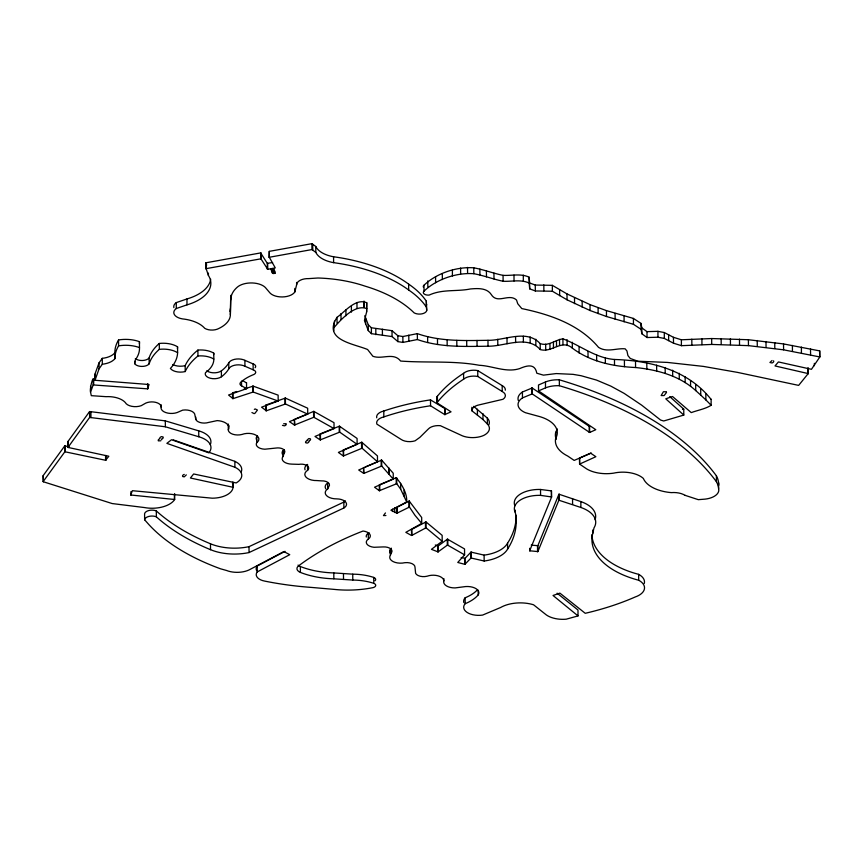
<?xml version="1.0" encoding="UTF-8"?>
<svg xmlns="http://www.w3.org/2000/svg" width="863" height="863" viewBox="0 0 863 863"><rect width="100%" height="100%" fill="white"/><g stroke="black" fill="none" stroke-linecap="round" stroke-linejoin="round"><path stroke-width="1.29" d="M69.04 446.678L64.693 445.955L43.15 475.642L43.333 481.759L112.158 503.55L144.283 507.53A23.668 12.826 -0.4 0 0 174.671 499.494L174.639 493.593M43.15 475.642L43.333 481.759M210.68 279.202A44.682 24.207 -0.4 0 1 186.947 298.954L176.268 302.611L176.311 308.512A12.33 6.677 -0.4 0 0 182.395 318.889A31.51 17.066 -0.4 0 1 204.747 328.318A9.569 5.189 -0.4 0 0 218.954 328.415A33.603 18.199 -0.4 0 0 230.367 314.682L230.615 300.777M230.367 314.682L230.863 295.286M366.721 302.697L366.635 311.931L364.445 320.486L368.285 330.605L371.414 333.679L392.061 336.57L397.886 341.608L402.902 342.417L417.39 339.537C440.065 347.519 464.37 346.516 488.016 346.225C504.909 346.462 526.808 334.736 540.238 349.537C551.576 353.258 561.737 338.728 572.352 348.134C590.324 361.791 613.431 366.527 635.567 367.519C657.11 369.774 679.375 375.578 695.718 390.583C700.961 395.33 706.463 400.216 711.123 405.308C705.071 409.051 697.854 410.152 691.252 412.611L672.514 396.505L665.761 398.814L683.798 415.071L663.733 420.982L660.616 420.065L641.77 405.232L624.143 393.377L610.875 386.139L596.495 380.076L581.09 375.718L573.032 374.348L556.236 373.571L543.442 375.146L536.797 373.215C534.963 362.967 526.635 365.621 519.645 368.598C506.193 372.935 492.762 365.88 479.17 365.265C453.151 360.464 426.754 363.032 400.626 361.047C393.528 351.942 382.082 359.763 372.881 356.268L367.595 349.504C353.366 343.593 322.449 340 337.012 317.336C345.319 311.435 355.61 298.005 366.721 302.697L366.635 311.931M176.311 308.512L186.991 304.855A44.682 24.207 -0.4 0 0 208.415 275.459L206.128 268.652L260.939 258.814L267.735 269.321L275.265 267.897L269.31 257.26L311.942 249.569L315.815 252.384A27.314 14.8 -0.4 0 0 333.614 262.654A135.664 73.495 -0.4 0 1 408.674 290A112.859 61.144 -0.4 0 1 426.376 307.088L426.743 310.378A7.271 3.937 -0.4 0 1 421.878 313.862A7.271 3.937 -0.4 0 1 414.089 312.827A125.858 68.177 -0.4 0 0 364.952 286.106A99.493 53.894 -0.4 0 0 317.929 278.005L308.825 278.609A11.316 6.127 -0.4 0 0 296.624 284.79L294.833 291.964A13.506 7.314 -0.4 0 1 282.255 296.948A13.506 7.314 -0.4 0 1 269.418 292.287L266.3 288.63A16.203 8.77 -0.4 0 0 252.503 282.967A16.203 8.77 -0.4 0 0 237.055 287.379A42.211 22.87 -0.4 0 0 230.896 300M244.121 389.019L253.139 386.128L278.134 395.146L278.177 401.047L253.183 392.029L232.999 398.63L228.555 395.017L246.689 388.652L241.554 385.847A5.383 2.913 -0.4 0 1 240.637 382.395L243.927 379.709A47.648 25.814 -0.4 0 1 254.046 374.413A5.394 2.923 -0.4 0 0 253.172 369.806L244.93 366.236A9.773 5.297 -0.4 0 0 228.803 368.814A52.826 28.619 -0.4 0 1 221.424 376.786A9.04 4.898 -0.4 0 1 210.259 378.242A9.04 4.898 -0.4 0 1 205.523 372.611A40.507 21.942 -0.4 0 0 213.819 359.062L213.776 353.161A17.389 9.417 -0.4 0 0 197.907 350.087L197.951 355.988A88.458 47.918 -0.4 0 0 185.211 371.554A10.917 5.912 -0.4 0 1 170.399 368.447A67.314 36.462 -0.4 0 0 177.605 352.697L177.562 346.807A19.04 10.313 -0.4 0 0 159.299 343.463L159.331 349.353A71.672 38.824 -0.4 0 0 149.159 363.841A7.789 4.218 -0.4 0 1 141.791 366.419A7.789 4.218 -0.4 0 1 134.693 363.69L135.372 359.817A56.289 30.485 -0.4 0 0 139.493 347.595L139.45 341.694A24.412 13.225 -0.4 0 0 118.555 339.957A73.409 39.763 -0.4 0 0 114.865 352.762L114.908 358.663A17.131 9.277 -0.4 0 1 102.319 364.229L99.072 368.781L95.027 380.281L149.062 384.52L147.627 388.846L93.193 384.941L90.55 392.201L91.305 395.664L106.009 396.667A19.482 10.55 -0.4 0 1 125.286 402.503A10.485 5.685 -0.4 0 0 141.241 405.675L145.804 403.097A9.342 5.059 -0.4 0 1 155.858 402.385A9.342 5.059 -0.4 0 1 161.122 407.045A10.496 5.685 -0.4 0 0 165.815 412.579A10.496 5.685 -0.4 0 0 177.098 412.557L182.686 410.13A9.72 5.264 -0.4 0 1 194.93 415.135L195.804 419.483A8.695 4.703 -0.4 0 0 208.587 422.439L217.196 420.605A13.236 7.163 -0.4 0 1 228.296 429.893A9.547 5.167 -0.4 0 0 242.061 434.434A10.734 5.814 -0.4 0 1 255.858 435.092A10.734 5.814 -0.4 0 1 256.818 442.579A9.213 4.984 -0.4 0 0 264.865 449.213L276.214 448.026A6.904 3.732 -0.4 0 1 283.183 449.202A6.904 3.732 -0.4 0 1 284.218 453.129L283.064 456.451A10.097 5.469 -0.4 0 0 291.964 464.132L298.878 464.359A7.54 4.088 -0.4 0 1 307.077 465.686A7.54 4.088 -0.4 0 1 307.595 470.324A11.499 6.224 -0.4 0 0 305.977 477.12A11.499 6.224 -0.4 0 0 316.85 480.562L321.187 480.864A7.551 4.088 -0.4 0 1 329.472 485.308L327.67 488.922A11.413 6.181 -0.4 0 0 326.419 495.491A11.413 6.181 -0.4 0 0 336.818 498.879A10.054 5.448 -0.4 0 1 345.772 502.18A10.054 5.448 -0.4 0 1 343.884 507.983L249.051 552.557A39.72 21.521 -0.4 0 1 210.529 549.688A218.932 118.598 -0.4 0 1 156.354 516.818A7.325 3.97 -0.4 0 0 148.878 516.419A7.325 3.97 -0.4 0 0 144.628 519.796L148.975 524.693A215.114 116.527 -0.4 0 0 220.637 568.836L226.494 570.465A18.101 9.806 -0.4 0 0 248.965 569.979L283.851 551.576L289.763 554.672L257.239 571.921A12.762 6.915 -0.4 0 0 264.768 581.112A215.114 116.527 -0.4 0 0 311.263 587.401L334.046 589.375A71.877 38.932 -0.4 0 0 372.169 587.8A4.617 2.503 -0.4 0 0 375.632 585.826A4.617 2.503 -0.4 0 0 373.776 583.323L373.733 577.423A41.402 22.427 -0.4 0 0 352.751 574.165L333.808 572.924A62.6 33.916 -0.4 0 1 300.356 566.516A8.803 4.768 -0.4 0 1 298.037 565.092M333.765 330.907L334.445 321.144M476.818 590.475A41.564 22.514 -0.4 0 1 465.146 597.779L465.189 603.679A15.113 8.188 -0.4 0 0 467.11 612.428A15.113 8.188 -0.4 0 0 482.611 615.082L500.583 607.52A26.839 14.542 -0.4 0 1 533.55 604.78L545.146 613.981A20.971 11.359 -0.4 0 0 566.204 619.192L578.027 615.912L553.021 595.481L559.893 593.129L585.243 613.302A209.526 113.506 -0.4 0 0 635.2 596.98A19.817 10.734 -0.4 0 0 638.696 580.249A83.84 45.415 -0.4 0 1 592.719 533.582L594.003 527.876A32.567 17.648 -0.4 0 0 580.896 507.487L580.853 501.586L558.933 494.208L537.843 545.686L537.886 551.586L529.774 550.799L529.688 548.318M711.08 399.407C688.124 370.033 650.27 360.529 614.478 359.483C595.211 358.005 580.076 345.135 562.924 338.857C555.168 339.817 548.534 346.538 540.206 343.636C526.775 328.835 504.866 340.572 487.973 340.324C464.326 340.615 440.022 341.629 417.347 333.636L402.87 336.527L397.854 335.718L392.018 330.68L371.37 327.778L368.253 324.704L364.79 315.718M205.901 268.868L206.084 262.762L260.669 252.913L267.293 263.344L267.336 269.245M90.55 392.201C89.223 388.641 94.693 369.407 93.571 384.79M94.941 380.119L94.908 374.229L99.029 362.881L102.276 358.339A17.131 9.277 -0.4 0 0 114.865 352.762M465.189 603.679A41.564 22.514 -0.4 0 0 478.199 594.92A11.758 6.365 -0.4 0 0 465.718 586.549L455.071 587.919A11.143 6.03 -0.4 0 1 443.852 580.907A10.777 5.836 -0.4 0 0 438.124 575.858A10.777 5.836 -0.4 0 0 427.163 576.193A8.296 4.488 -0.4 0 1 415.61 573.334L415.006 567.271A8.468 4.585 -0.4 0 0 404.855 562.687A10.895 5.901 -0.4 0 1 393.118 561.586A10.895 5.901 -0.4 0 1 390.378 555.308L391.371 552.881L391.327 548.156M529.709 550.68L551.63 496.959L551.533 490.907L540.529 489.472A24.552 13.301 -0.4 0 0 514.855 505.729M537.886 551.586L558.857 500.216L558.814 494.316M273.841 268.889L274.909 273.452L272.471 273.215L272.212 269.127M273.851 271.241L273.603 269.515L271.176 269.278L272.223 271.478M423.366 287.109A4.865 2.632 -0.4 0 1 423.981 285.243C436.365 273.366 456.516 266.505 473.787 267.821C483.712 269.634 493.183 273.312 503.064 275.362C511.727 275.836 520.972 273.28 529.105 277.174L529.645 282.956L535.276 285.06L552.342 285.34L567.013 293.927L590.012 304.617L606.441 310.615L633.42 318.425L640.972 323.388L641.845 327.886L646.991 331.64L657.93 331.338L664.294 332.535L673.453 337.304L681.382 339.785L711.673 338.544L748.404 339.731L783.539 343.927L819.785 350.917L819.85 356.958L811.457 369.31L778.426 361.942L775.017 365.944L808.2 373.582L808.167 367.681M366.764 308.598C355.135 304.089 341.554 318.889 334.488 327.034L333.722 325.006M43.193 481.543L64.876 451.759L105.599 460.27L108.835 456.236L68.091 447.444L68.037 441.392L89.579 411.543L165.318 420.874L198.727 430.864A22.783 12.341 -0.4 0 1 210.292 444.618M68.069 447.282L89.623 417.433L89.579 411.543M186.332 474.866L184.218 476.872L182.665 476.527A3.409 1.845 -0.4 0 1 184.261 474.413M307.152 439.99L308.878 438.523L310.432 438.857A3.409 1.845 -0.4 0 1 308.825 440.971A3.409 1.845 -0.4 0 1 307.228 443.097L305.664 442.751A3.409 1.845 -0.4 0 1 307.271 440.637M487.39 424.024A17.4 9.428 -0.4 0 1 483.733 435.427A17.411 9.428 -0.4 0 1 462.406 435.837L440.367 425.686A11.122 6.03 -0.4 0 0 428.318 429.019L419.871 437.368L415.081 440.82A10.755 5.825 -0.4 0 1 400.982 439.332L376.894 424.143A11.845 6.419 -0.4 0 1 383.83 416.905A174.078 94.304 -0.4 0 1 430.551 405.772L444.758 414.618L451.047 411.834L436.883 402.784L437.39 396.203A174.078 94.304 -0.4 0 1 463.571 373.312A11.845 6.419 -0.4 0 1 477.746 370.583L502.18 385.61A10.766 5.825 -0.4 0 1 505.308 390.173M436.883 402.784L437.433 402.104A174.078 94.304 -0.4 0 1 463.614 379.202A11.845 6.419 -0.4 0 1 477.789 376.473L502.223 391.5A10.766 5.825 -0.4 0 1 503 399.278L479.623 404.769A11.122 6.03 -0.4 0 0 471.888 410.788L482.989 419.537L487.39 424.024L487.358 418.134L473.69 406.344M385.448 512.946L383.442 515.589L385.912 515.513M666.538 392.406L664.132 395.578L661.134 395.545L663.42 391.726L666.419 391.759M808.2 373.582L798.653 385.394L737.606 372.406L703.421 366.408L667.336 362.417L637.833 361.209L630.292 358.479L627.919 355.578L626.959 351.004L625.157 348.825C616.355 347.983 606.926 352.784 598.534 347.368C579.44 324.477 550.055 314.456 521.791 308.576L517.746 303.744L516.527 300.044C508.987 292.87 497.401 304.596 491.23 294.477C486.71 287.692 477.519 288.35 470.411 288.965C456.678 291.759 442.428 288.943 429.245 295.049A4.865 2.632 -0.4 0 1 424.24 294.035A4.865 2.632 -0.4 0 1 424.024 291.144L423.981 285.243M424.024 291.144C436.408 279.267 456.559 272.406 473.83 273.711C483.755 275.534 493.226 279.202 503.107 281.262C511.77 281.737 521.015 279.17 529.148 283.064L529.688 288.857L535.319 290.96L552.385 291.241L567.056 299.817L590.055 310.518L606.484 316.516L633.464 324.315L641.015 329.288L641.889 333.787L647.034 337.53L657.962 337.228L664.327 338.436L673.496 343.194L681.414 345.675L711.705 344.445L748.448 345.632L783.582 349.828L819.85 356.958M246.494 382.935L242.525 380.497M591.144 452.924L579.472 458.08L579.591 464.1L586.678 468.911A26.677 14.455 -0.4 0 0 613.604 473.151A24.121 13.064 -0.4 0 1 643.367 478.447A34.358 18.608 -0.4 0 0 671.349 492.622A15.146 8.209 -0.4 0 1 685.071 495.34M522.46 397.897L532.201 393.895L589.656 432.471L589.612 426.57L532.158 387.994L522.417 392.007L522.46 397.897A19.126 10.367 -0.4 0 0 525.481 412.719L537.412 415.988A34.013 18.425 -0.4 0 1 555.718 438.221A38.274 20.734 -0.4 0 0 567.714 456.042L574.175 460.421L590.767 453.269L595.88 456.7L579.591 464.1M435.286 545.006L438.199 545.934L447.455 539.148L464.542 548.933L464.585 554.833L457.757 562.46L464.887 564.337L471.036 558.005L484.154 561.015A31.92 17.292 -0.4 0 0 507.617 549.073A153.657 83.236 -0.4 0 0 515.297 512.471L515.287 510.119M461.166 557.498L465.006 558.35L470.993 552.104L484.111 555.125A31.92 17.292 -0.4 0 0 507.573 543.172A153.657 83.236 -0.4 0 0 516.182 515.211M558.857 500.216L580.896 507.487M537.843 545.686L531.198 545.103M442.201 541.252L426.02 527.811L411.673 535.491L411.414 529.569L425.988 521.921L442.158 535.351L442.201 541.252L431.446 549.332L438.059 551.899L447.487 545.049L464.585 554.833M421.716 523.399L415.006 515.351L409.45 507.045L396.948 513.226L396.904 507.325L409.213 501.058L421.683 517.498L421.716 523.399L405.826 532.342L411.446 535.47M256.678 570.637A12.762 6.915 -0.4 0 1 257.196 566.02L285.027 551.338M406.7 501.953L400.68 489.213L396.764 483.679L379.342 490.713L379.299 484.812L396.203 477.714C401.608 484.089 407.293 493.01 406.7 501.953L390.917 510.227L396.948 513.226M426.743 310.378L426.333 301.187A112.859 61.144 -0.4 0 0 408.631 284.11A135.664 73.495 -0.4 0 0 333.571 256.764A27.314 14.8 -0.4 0 1 315.782 246.484L311.899 243.668L269.278 251.36L269.094 257.487M144.628 519.796L144.585 513.895A7.325 3.97 -0.4 0 1 148.835 510.518A7.325 3.97 -0.4 0 1 156.311 510.918A218.932 118.598 -0.4 0 0 210.486 543.787A39.72 21.521 -0.4 0 0 249.008 546.667L343.852 502.083A10.054 5.448 -0.4 0 0 345.383 500.885M160.809 440.777L158.339 440.853A3.409 1.845 -0.4 0 1 159.935 438.738A3.409 1.845 -0.4 0 1 161.543 436.624L163.096 436.958A3.409 1.845 -0.4 0 1 161.5 439.084L161.618 439.72M254.337 409.364L255.254 408.943L257.444 410.044L255.038 413.215L254.121 413.636L251.931 412.536M283.647 423.776L286.128 423.701A3.409 1.845 -0.4 0 1 284.52 425.826L282.449 425.373M772.04 360.497L769.925 362.503L771.997 362.956A3.409 1.845 -0.4 0 0 773.593 360.831M589.656 432.471L595.804 429.709L538.544 390.896L538.501 384.995L545.459 381.964A20.108 10.895 -0.4 0 1 559.332 379.817A354.812 192.201 -0.4 0 1 716.398 475.837A53.819 29.148 -0.4 0 1 718.566 482.719L718.609 488.62A16.947 9.18 -0.4 0 1 705.082 499.127L698.296 499.666L685.071 495.34M538.544 390.896L545.502 387.865A20.108 10.895 -0.4 0 1 559.375 385.718A354.812 192.201 -0.4 0 1 716.441 481.737A53.819 29.148 -0.4 0 1 718.609 488.62M377.498 461.802L362.082 448.221L343.409 455.966L343.15 450.033L361.77 442.244L377.455 455.912L377.498 461.802L358.695 470.001L363.787 473.431L381.716 466.031L393.258 479.127L374.542 487.207L379.342 490.713M357.12 444.337L339.709 432.147L320.259 439.882L320 433.938L339.429 426.193L357.077 438.436L357.12 444.337L338.393 452.417L343.194 455.923M365.189 466.969L381.673 460.13L393.226 473.226L393.258 479.127M296.009 418.684L313.787 411.371L334.013 422.697L334.046 428.598L314.984 436.441L320.044 439.839M278.177 401.047L261.565 407.174L266.333 410.788L266.289 404.898L285.394 398.091L307.67 408.21L307.713 414.111L289.45 421.651L294.445 425.06L313.83 417.271L334.046 428.598M266.333 410.788L285.437 403.992L307.713 414.111M236.678 391.489L232.967 392.73L232.999 398.63M682.493 409.472L683.755 409.17L683.798 415.071M267.293 263.344L272.611 262.535M368.328 539.062A9.32 5.049 -0.4 0 0 363.032 531.025A275.027 148.986 -0.4 0 0 298.954 565.578A8.803 4.768 -0.4 0 0 300.4 572.417A62.6 33.916 -0.4 0 0 333.852 578.814L352.784 580.055A41.402 22.427 -0.4 0 1 373.776 583.323M233.021 482.568L233.053 487.293A20.68 11.197 -0.4 0 1 212.212 498.188L132.384 490.702L130.68 494.995L174.671 499.494M89.623 417.433L165.351 426.775L198.77 436.754A22.783 12.341 -0.4 0 1 208.846 452.838L171.5 439.742L166.861 443.366L234.898 467.239A19.989 10.831 -0.4 0 1 236.16 482.935L193.646 473.97L190.41 478.005L233.053 487.293M515.308 512.471A24.552 13.301 -0.4 0 1 540.572 495.373L551.63 496.959M376.721 417.811A11.845 6.419 -0.4 0 1 383.787 411.004A174.078 94.304 -0.4 0 1 430.508 399.882L445.135 408.717L445.179 414.607M173.236 439.871L234.855 461.338A19.989 10.831 -0.4 0 1 241.23 471.921M221.424 376.786L221.381 370.885A52.826 28.619 -0.4 0 0 228.76 362.913A9.773 5.297 -0.4 0 1 244.887 360.335L253.129 363.916A5.394 2.923 -0.4 0 1 255.103 367.724M557.11 593.183L577.983 610.022L578.027 615.912M669.764 396.624L683.755 409.17M94.908 374.229L95.232 380.335M205.858 262.967L206.699 265.168M90.507 386.3L90.949 388.533M68.037 441.392L68.263 447.519M819.613 350.831L819.656 356.732M814.359 363.323L814.381 365.685M810.53 348.911L810.573 354.801M807.639 368.372L807.682 374.272M801.393 347.077L801.425 352.978M792.407 345.416L792.45 351.317M783.539 343.927L783.582 349.828M774.758 342.611L774.801 348.512M765.999 341.468L766.042 347.368M757.229 340.507L757.272 346.408M748.404 339.731L748.448 345.632M739.483 339.137L739.526 345.038M730.411 338.749L730.454 344.639M721.155 338.544L721.198 344.445M716.398 475.837L716.441 481.737M711.673 338.544L711.705 344.445M711.134 399.191L711.123 405.308M705.826 394.078L705.869 399.979M701.899 338.749L701.943 344.65M700.702 389.213L700.745 395.103M695.675 384.682L695.718 390.583M691.813 339.159L691.856 345.06M690.551 380.518L690.594 386.419M685.136 376.71L685.179 382.6M681.382 339.785L681.414 345.675M679.235 373.258L679.278 379.159M673.453 337.304L673.496 343.194M672.644 370.184L672.687 376.074M668.62 334.704L668.652 340.605M665.168 367.476L665.211 373.366M664.294 332.535L664.327 338.436M657.93 331.338L657.962 337.228M656.624 365.146L656.667 371.036M646.991 331.64L647.034 337.53M646.808 363.183L646.851 369.084M641.845 327.886L641.889 333.787M640.972 323.388L641.015 329.288M591.91 534.639A83.84 45.415 -0.4 0 0 638.652 574.348L638.696 580.238M635.524 361.619L635.567 367.519M633.42 318.425L633.464 324.315M624.413 360.81L624.456 366.699M624.068 315.944L624.1 321.834M615.082 313.345L615.125 319.245M614.478 359.483L614.521 365.373M606.441 310.615L606.484 316.516M605.341 357.552L605.373 363.442M598.091 307.713L598.135 313.614M596.635 354.909L596.678 360.81M592.698 530.044L592.719 533.582M590.012 304.617L590.055 310.518M589.181 426.57L589.224 432.471M588.005 351.468L588.037 357.358M582.158 301.306L582.201 307.206M579.073 347.12L579.116 353.021M579.602 457.94L579.645 463.841M574.51 297.757L574.553 303.647M572.309 342.244L572.352 348.134M572.547 498.523L572.59 504.424M567.013 293.927L567.056 299.817M567.056 339.644L567.099 345.545M562.924 338.857L562.967 344.747M559.634 289.795L559.677 295.696M559.526 339.353L559.569 345.254M559.332 379.817L559.375 385.718M559.321 494.197L559.364 500.098M556.484 340.648L556.527 346.538M557.067 428.76A34.013 18.425 -0.4 0 1 555.686 432.331L555.718 438.221M553.42 342.212L553.463 348.113M552.342 285.34L552.385 291.241M551.338 490.842L551.381 496.743M549.947 343.571L549.99 349.472M545.664 344.218L545.707 350.108M545.459 381.964L545.502 387.865M543.83 284.919L543.873 290.82M540.206 343.636L540.238 349.537M540.529 489.472L540.572 495.373M537.509 545.826L537.552 551.727M535.815 339.213L535.858 345.114M535.276 285.06L535.319 290.96M532.158 387.994L532.201 393.895M531.684 387.962L531.727 393.862M530.141 336.904L530.184 342.794M529.645 282.956L529.688 288.857M529.105 277.174L529.148 283.064M529.958 548.501L529.968 550.853M523.28 275.135L523.323 281.036M523.345 336.225L523.388 342.126M515.589 336.71L515.632 342.611M513.992 275.124L514.035 281.025M507.013 337.875L507.045 343.776M507.573 543.172L507.617 549.073M503.064 275.362L503.107 281.262M502.18 385.61L502.223 391.5M497.757 339.245L497.8 345.135M493.949 273.118L493.992 279.008M487.973 340.324L488.016 346.225M486.419 270.939L486.462 276.829M484.111 555.125L484.154 561.015M482.946 413.636L482.989 419.537M479.882 269.083L479.925 274.984M477.746 370.583L477.789 376.473M477.012 340.432L477.056 346.333M477.39 409.235L477.433 415.125M478.167 590.206L478.199 594.92M473.787 267.821L473.83 273.711M471.867 407.25L471.888 410.788M471.263 552.104L471.306 558.005M470.831 552.191L470.874 558.091M467.541 267.39L467.584 273.291M466.689 340.507L466.732 346.408M465.006 558.35L465.049 564.251M463.571 373.312L463.614 379.202M464.618 558.447L464.661 564.348M460.605 268.048L460.637 273.949M456.797 340.367L456.84 346.257M452.385 270.054L452.417 275.955M447.131 339.795L447.174 345.696M447.8 539.202L447.843 545.103M447.271 539.213L447.304 545.114M444.715 408.717L444.758 414.618M442.309 273.657L442.352 279.558M443.841 578.544L443.852 580.907M437.476 338.62L437.519 344.52M437.39 396.203L437.433 402.104M438.199 545.934L438.242 551.835M437.066 396.624L437.11 402.525M437.789 545.999L437.832 551.889M435.578 276.818L435.621 282.719M430.508 399.882L430.551 405.772M427.789 280.906L427.832 286.807M427.627 336.635L427.66 342.535M426.333 301.187L426.376 307.088M425.988 521.921L426.02 527.811M425.448 521.878L425.491 527.778M417.347 333.636L417.39 339.537M411.834 529.537L411.867 535.438M408.631 284.11L408.674 290M408.792 335.157L408.835 341.047M409.407 501.144L409.45 507.045M408.997 501.09L409.04 506.991M404.067 490.216L404.1 496.106M402.87 336.527L402.902 342.417M400.637 483.312L400.68 489.213M397.854 335.718L397.886 341.608M397.109 507.271L397.153 513.172M396.721 477.778L396.764 483.679M396.203 477.714L396.246 483.604M394.715 507.832L394.747 512.546M392.018 330.68L392.061 336.57M392.525 509.159L392.536 511.522M390.378 555.308L390.335 549.407A10.895 5.901 -0.4 0 0 390.464 553.615M389.299 468.48L389.332 474.37M388.717 467.811L388.76 473.701M383.787 411.004L383.83 416.905M382.385 329.213L382.428 335.103M381.673 460.13L381.716 466.031M381.166 460.076L381.209 465.966M379.72 484.812L379.763 490.713M375.793 328.76L375.837 334.661M371.37 327.778L371.414 333.679M368.253 324.704L368.285 330.605M368.997 532.6A9.32 5.049 -0.4 0 1 368.285 533.172L368.328 539.062A9.493 5.146 -0.4 0 0 374.057 547.282L383.14 546.926A8.004 4.337 -0.4 0 1 391.371 552.881M365.556 317.983L365.599 323.884M364.186 301.295L364.229 307.196M363.841 301.252L363.884 307.142M363.992 473.399L363.528 467.498L363.571 473.399M362.039 442.32L362.082 448.221M361.554 442.277L361.597 448.177M356.948 302.514L356.991 308.415M351.381 306.192L351.424 312.093M352.751 574.165L352.784 580.055M345.923 309.882L345.955 315.782M343.582 450.033L343.625 455.934M343.852 502.083L343.884 507.983M343.474 573.561L343.517 579.461M340.982 313.593L341.025 319.493M339.666 426.257L339.709 432.147M339.213 426.225L339.245 432.126M337.012 317.336L337.055 323.237M333.571 256.764L333.614 262.654M333.808 572.924L333.852 578.814M327.67 488.922L327.627 483.021A11.413 6.181 -0.4 0 0 325.793 488.846M320.432 433.949L320.475 439.85M315.772 246.484L315.815 252.384M314.013 411.424L314.056 417.325M312.719 244.261L312.762 250.162M313.571 411.414L313.614 417.304M311.899 243.668L311.942 249.569M307.552 464.423L307.595 470.324M300.356 566.516L300.4 572.417M296.613 282.428L296.624 284.79M294.801 288.425L294.833 291.964M294.876 425.071L294.402 419.17L294.445 425.06M285.394 398.091L285.437 403.992M284.995 398.091L285.038 403.981M284.186 449.591L284.218 453.129M283.064 456.451L283.021 450.551A10.097 5.469 -0.4 0 0 282.546 454.402M274.898 271.09L274.909 273.452M273.247 268.965L273.28 273.679M272.438 268.49L272.471 273.215M271.921 268.576L271.942 272.115M271.403 268.652L271.424 271.014M269.278 251.36L269.31 257.26M267.692 263.431L267.735 269.321M265.869 404.876L265.912 410.777M261.101 253.021L261.133 258.922M260.669 252.913L260.712 258.803M257.552 436.031A10.734 5.814 -0.4 0 1 256.775 436.689L256.818 442.579M257.196 566.02L257.239 571.921M253.129 363.916L253.172 369.806M253.139 386.128L253.183 392.029M252.794 386.128L252.827 392.029M249.008 546.667L249.051 552.557M246.548 382.643L246.527 388.825M244.887 360.335L244.93 366.236M241.521 381.133L241.554 385.847M234.855 461.338L234.898 467.239M232.546 392.697L232.579 398.598M232.816 482.395L232.848 487.11M228.76 362.913L228.803 368.814M228.253 423.992L228.296 429.893M210.486 543.787L210.529 549.688M208.404 273.107L208.415 275.459M206.084 262.762L206.128 268.652M198.727 430.864L198.77 436.754M195.782 417.12L195.804 419.483M186.947 298.954L186.991 304.855M197.907 350.087A88.458 47.918 -0.4 0 0 185.167 365.653L185.211 371.554M174.391 494.531L174.423 499.256M165.318 420.874L165.351 426.775M161.111 404.682L161.122 407.045M156.311 510.918L156.354 516.818M159.299 343.463A71.672 38.824 -0.4 0 0 149.116 357.94L149.159 363.841M147.907 383.97L147.94 388.684M147.595 384.121L147.627 388.846M134.671 361.338L134.693 363.69M130.928 491.63L130.949 495.168M118.555 339.957L118.587 345.858A73.409 39.763 -0.4 0 0 114.908 358.663M105.944 455.437L105.976 460.162M105.566 455.556L105.599 460.27M102.276 358.339L102.319 364.229M99.029 362.881L99.072 368.781M93.15 379.04L93.193 384.941M90.917 411.705L90.96 417.595M65.124 445.847L65.167 451.748M64.693 445.955L64.725 451.856M159.331 349.353A19.04 10.313 -0.4 0 1 177.605 352.697M197.951 355.988A17.389 9.417 -0.4 0 1 213.819 359.062M118.587 345.858A24.412 13.225 -0.4 0 1 139.493 347.595M580.853 501.586A32.567 17.648 -0.4 0 1 595.06 519.72M638.652 574.348A19.817 10.734 -0.4 0 1 644.283 583.485M463.809 602.59A15.113 8.188 -0.4 0 1 465.146 597.779M366.311 537.023A9.493 5.146 -0.4 0 1 368.285 533.172M373.733 577.423A4.617 2.503 -0.4 0 1 374.995 580.767M305.06 469.86A11.499 6.224 -0.4 0 1 307.077 464.747M256.678 439.925A9.213 4.984 -0.4 0 1 256.775 436.689M229.051 426.02A9.547 5.167 -0.4 0 1 228.458 425.028M139.45 341.694A56.289 30.485 -0.4 0 1 139.418 343.776M149.116 357.94A7.789 4.218 -0.4 0 1 142.524 360.507A7.789 4.218 -0.4 0 1 135.329 358.544M177.562 346.807A67.314 36.462 -0.4 0 1 177.411 348.62M185.167 365.653A10.917 5.912 -0.4 0 1 172.794 364.542M213.776 353.161A40.507 21.942 -0.4 0 1 213.711 354.617M221.381 370.885A9.04 4.898 -0.4 0 1 206.807 370.777M232.924 482.147A20.68 11.197 -0.4 0 1 232.449 483.625M426.7 304.477A7.271 3.937 -0.4 0 1 425.934 305.998M230.324 308.781A33.603 18.199 -0.4 0 1 230 311.36M173.873 307.606A12.33 6.677 -0.4 0 1 176.268 302.611M487.347 418.134A17.4 9.428 -0.4 0 1 488.879 424.758M556.225 439.343A38.274 20.734 -0.4 0 1 555.686 432.331M518.296 400.475A19.126 10.367 -0.4 0 1 522.417 392.007M718.566 482.719A16.947 9.18 -0.4 0 1 718.512 485.772"/></g></svg>
